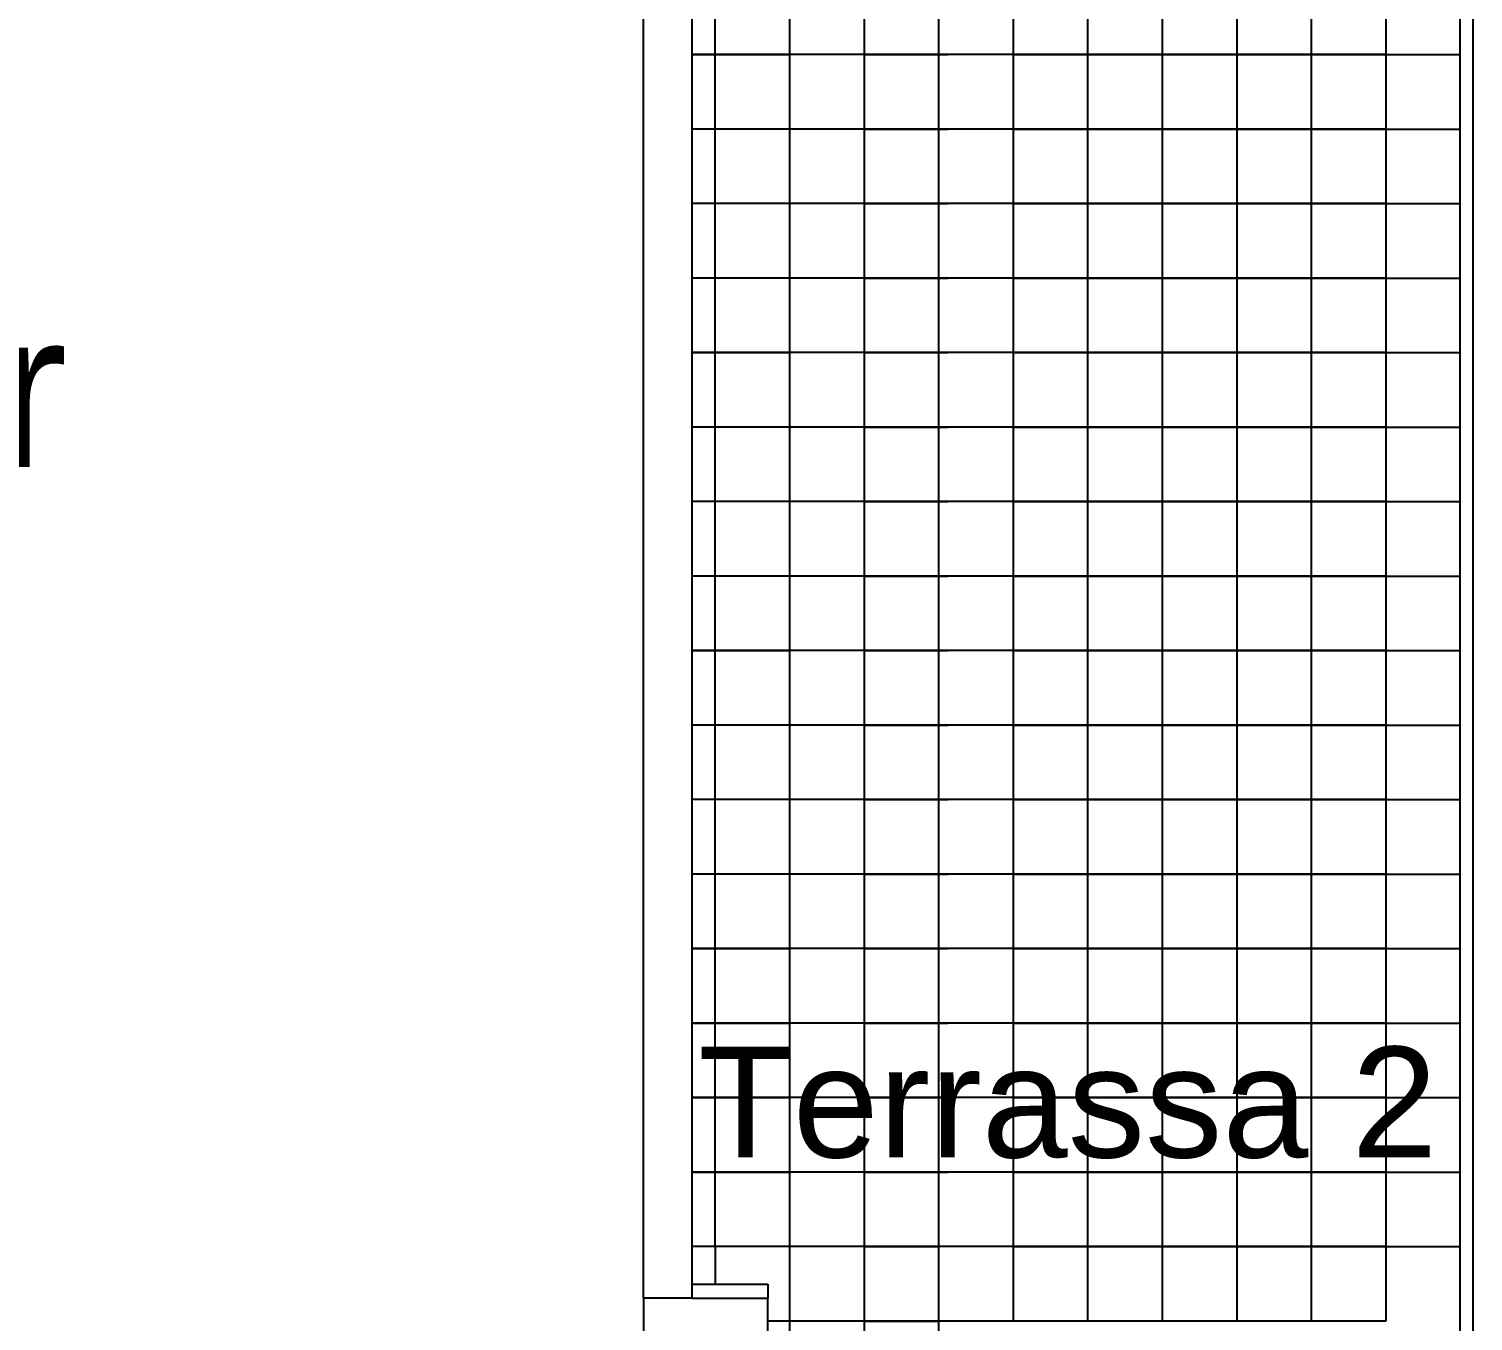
# Model space of a CAD drawing. Header units: millimetres. Extents: x 2377 to 4712, y -254 to 3188.
# Drawn here: x 3632.79 to 3682.2, y 1835.49 to 1879.69 of the extents above; entities that cross this region are included whole.
import ezdxf

# ---------------------------------------------------------------- set-up
doc = ezdxf.new("R2010")
doc.units = ezdxf.units.MM
doc.linetypes.add('DASHED2', pattern=[0.375, 0.25, -0.125])
doc.layers.add('Nombre', color=130, linetype='Continuous')
doc.styles.get("Standard").update_dxf_attribs({"font": 'arial.ttf'})

msp = doc.modelspace()

# ---------------------------------------------------------------- linework, layer by layer
for p, q in [((3681.755, 1746.275), (3681.755, 1922.573)), ((3682.196, 1746.275), (3682.196, 1922.573)), ((3653.819, 1836.271), (3653.819, 1899.993)), ((3655.486, 1836.271), (3655.486, 1899.993)), ((3658.816, 1899.208), (3658.816, 1822.742)), ((3661.364, 1899.208), (3661.364, 1835.486)), ((3656.267, 1878.817), (3656.267, 1881.366)), ((3663.913, 1881.366), (3663.913, 1878.817)), ((3666.462, 1881.366), (3666.462, 1878.817)), ((3669.011, 1881.366), (3669.011, 1878.817)), ((3671.56, 1881.366), (3671.56, 1878.817)), ((3674.109, 1881.366), (3674.109, 1878.817)), ((3676.658, 1881.366), (3676.658, 1878.817)), ((3679.207, 1881.366), (3679.207, 1878.817)), ((3655.486, 1878.817), (3658.816, 1878.817)), ((3658.816, 1878.817), (3655.486, 1878.817)), ((3656.267, 1876.268), (3656.267, 1878.817)), ((3666.462, 1878.817), (3658.816, 1878.817)), ((3661.364, 1878.817), (3658.816, 1878.817)), ((3663.913, 1878.817), (3661.364, 1878.817)), ((3661.364, 1878.817), (3663.913, 1878.817)), ((3663.913, 1878.817), (3664.238, 1878.817)), ((3663.913, 1878.817), (3663.913, 1876.268)), ((3666.462, 1878.817), (3663.913, 1878.817)), ((3669.011, 1878.817), (3666.462, 1878.817)), ((3666.462, 1878.817), (3666.462, 1876.268)), ((3666.462, 1878.817), (3669.011, 1878.817)), ((3669.011, 1878.817), (3666.462, 1878.817)), ((3666.462, 1878.817), (3669.011, 1878.817)), ((3671.56, 1878.817), (3669.011, 1878.817)), ((3669.011, 1878.817), (3669.011, 1876.268)), ((3669.011, 1878.817), (3671.56, 1878.817)), ((3671.56, 1878.817), (3669.011, 1878.817)), ((3669.011, 1878.817), (3671.56, 1878.817)), ((3674.109, 1878.817), (3671.56, 1878.817)), ((3671.56, 1878.817), (3671.56, 1876.268)), ((3671.56, 1878.817), (3674.109, 1878.817)), ((3674.109, 1878.817), (3671.56, 1878.817)), ((3671.56, 1878.817), (3674.109, 1878.817)), ((3676.658, 1878.817), (3674.109, 1878.817)), ((3674.109, 1878.817), (3674.109, 1876.268)), ((3674.109, 1878.817), (3676.658, 1878.817)), ((3676.658, 1878.817), (3674.109, 1878.817)), ((3674.109, 1878.817), (3676.658, 1878.817)), ((3679.207, 1878.817), (3676.658, 1878.817)), ((3676.658, 1878.817), (3676.658, 1876.268)), ((3676.658, 1878.817), (3681.755, 1878.817)), ((3679.207, 1878.817), (3676.658, 1878.817)), ((3676.658, 1878.817), (3681.755, 1878.817)), ((3679.207, 1878.817), (3679.207, 1876.268)), ((3658.816, 1876.268), (3655.486, 1876.268)), ((3656.267, 1873.719), (3656.267, 1876.268)), ((3666.462, 1876.268), (3658.816, 1876.268)), ((3661.364, 1876.268), (3658.816, 1876.268)), ((3663.913, 1876.268), (3661.364, 1876.268)), ((3661.364, 1876.268), (3663.913, 1876.268)), ((3663.913, 1876.268), (3664.238, 1876.268)), ((3663.913, 1876.268), (3663.913, 1873.719)), ((3666.462, 1876.268), (3663.913, 1876.268)), ((3669.011, 1876.268), (3666.462, 1876.268)), ((3666.462, 1876.268), (3666.462, 1873.719)), ((3666.462, 1876.268), (3669.011, 1876.268)), ((3669.011, 1876.268), (3666.462, 1876.268)), ((3666.462, 1876.268), (3669.011, 1876.268)), ((3671.56, 1876.268), (3669.011, 1876.268)), ((3669.011, 1876.268), (3669.011, 1873.719)), ((3669.011, 1876.268), (3671.56, 1876.268)), ((3671.56, 1876.268), (3669.011, 1876.268)), ((3669.011, 1876.268), (3671.56, 1876.268)), ((3674.109, 1876.268), (3671.56, 1876.268)), ((3671.56, 1876.268), (3671.56, 1873.719)), ((3671.56, 1876.268), (3674.109, 1876.268)), ((3674.109, 1876.268), (3671.56, 1876.268)), ((3671.56, 1876.268), (3674.109, 1876.268)), ((3676.658, 1876.268), (3674.109, 1876.268)), ((3674.109, 1876.268), (3674.109, 1873.719)), ((3674.109, 1876.268), (3676.658, 1876.268)), ((3676.658, 1876.268), (3674.109, 1876.268)), ((3674.109, 1876.268), (3676.658, 1876.268)), ((3679.207, 1876.268), (3676.658, 1876.268)), ((3676.658, 1876.268), (3676.658, 1873.719)), ((3676.658, 1876.268), (3681.755, 1876.268)), ((3679.207, 1876.268), (3676.658, 1876.268)), ((3676.658, 1876.268), (3681.755, 1876.268)), ((3679.207, 1876.268), (3679.207, 1873.719)), ((3658.816, 1873.719), (3655.486, 1873.719)), ((3656.267, 1871.17), (3656.267, 1873.719)), ((3666.462, 1873.719), (3658.816, 1873.719)), ((3661.364, 1873.719), (3658.816, 1873.719)), ((3663.913, 1873.719), (3661.364, 1873.719)), ((3661.364, 1873.719), (3663.913, 1873.719)), ((3663.913, 1873.719), (3664.238, 1873.719)), ((3663.913, 1873.719), (3663.913, 1871.17)), ((3666.462, 1873.719), (3663.913, 1873.719)), ((3669.011, 1873.719), (3666.462, 1873.719)), ((3666.462, 1873.719), (3666.462, 1871.17)), ((3666.462, 1873.719), (3669.011, 1873.719)), ((3669.011, 1873.719), (3666.462, 1873.719)), ((3666.462, 1873.719), (3669.011, 1873.719)), ((3671.56, 1873.719), (3669.011, 1873.719)), ((3669.011, 1873.719), (3669.011, 1871.17)), ((3669.011, 1873.719), (3671.56, 1873.719)), ((3671.56, 1873.719), (3669.011, 1873.719)), ((3669.011, 1873.719), (3671.56, 1873.719)), ((3674.109, 1873.719), (3671.56, 1873.719)), ((3671.56, 1873.719), (3671.56, 1871.17)), ((3671.56, 1873.719), (3674.109, 1873.719)), ((3674.109, 1873.719), (3671.56, 1873.719)), ((3671.56, 1873.719), (3674.109, 1873.719)), ((3676.658, 1873.719), (3674.109, 1873.719)), ((3674.109, 1873.719), (3674.109, 1871.17)), ((3674.109, 1873.719), (3676.658, 1873.719)), ((3676.658, 1873.719), (3674.109, 1873.719)), ((3674.109, 1873.719), (3676.658, 1873.719)), ((3679.207, 1873.719), (3676.658, 1873.719)), ((3676.658, 1873.719), (3676.658, 1871.17)), ((3676.658, 1873.719), (3681.755, 1873.719)), ((3679.207, 1873.719), (3676.658, 1873.719)), ((3676.658, 1873.719), (3681.755, 1873.719)), ((3679.207, 1873.719), (3679.207, 1871.17)), ((3658.816, 1871.17), (3655.486, 1871.17)), ((3656.267, 1868.622), (3656.267, 1871.17)), ((3666.462, 1871.17), (3658.816, 1871.17)), ((3661.364, 1871.17), (3658.816, 1871.17)), ((3663.913, 1871.17), (3661.364, 1871.17)), ((3661.364, 1871.17), (3663.913, 1871.17)), ((3663.913, 1871.17), (3664.238, 1871.17)), ((3663.913, 1871.17), (3663.913, 1868.622)), ((3666.462, 1871.17), (3663.913, 1871.17)), ((3669.011, 1871.17), (3666.462, 1871.17)), ((3666.462, 1871.17), (3666.462, 1868.622)), ((3666.462, 1871.17), (3669.011, 1871.17)), ((3669.011, 1871.17), (3666.462, 1871.17)), ((3666.462, 1871.17), (3669.011, 1871.17)), ((3671.56, 1871.17), (3669.011, 1871.17)), ((3669.011, 1871.17), (3669.011, 1868.622)), ((3669.011, 1871.17), (3671.56, 1871.17)), ((3671.56, 1871.17), (3669.011, 1871.17)), ((3669.011, 1871.17), (3671.56, 1871.17)), ((3674.109, 1871.17), (3671.56, 1871.17)), ((3671.56, 1871.17), (3671.56, 1868.622)), ((3671.56, 1871.17), (3674.109, 1871.17)), ((3674.109, 1871.17), (3671.56, 1871.17)), ((3671.56, 1871.17), (3674.109, 1871.17)), ((3676.658, 1871.17), (3674.109, 1871.17)), ((3674.109, 1871.17), (3674.109, 1868.622)), ((3674.109, 1871.17), (3676.658, 1871.17)), ((3676.658, 1871.17), (3674.109, 1871.17)), ((3674.109, 1871.17), (3676.658, 1871.17)), ((3679.207, 1871.17), (3676.658, 1871.17)), ((3676.658, 1871.17), (3676.658, 1868.622)), ((3676.658, 1871.17), (3681.755, 1871.17)), ((3679.207, 1871.17), (3676.658, 1871.17)), ((3676.658, 1871.17), (3681.755, 1871.17)), ((3679.207, 1871.17), (3679.207, 1868.622)), ((3655.486, 1868.622), (3658.816, 1868.622)), ((3658.816, 1868.622), (3655.486, 1868.622)), ((3656.267, 1866.073), (3656.267, 1868.622)), ((3666.462, 1868.622), (3658.816, 1868.622)), ((3661.364, 1868.622), (3658.816, 1868.622)), ((3663.913, 1868.622), (3661.364, 1868.622)), ((3661.364, 1868.622), (3663.913, 1868.622)), ((3663.913, 1868.622), (3664.238, 1868.622)), ((3663.913, 1868.622), (3663.913, 1866.073)), ((3666.462, 1868.622), (3663.913, 1868.622)), ((3669.011, 1868.622), (3666.462, 1868.622)), ((3666.462, 1868.622), (3666.462, 1866.073)), ((3666.462, 1868.622), (3669.011, 1868.622)), ((3669.011, 1868.622), (3666.462, 1868.622)), ((3666.462, 1868.622), (3669.011, 1868.622)), ((3671.56, 1868.622), (3669.011, 1868.622)), ((3669.011, 1868.622), (3669.011, 1866.073)), ((3669.011, 1868.622), (3671.56, 1868.622)), ((3671.56, 1868.622), (3669.011, 1868.622)), ((3669.011, 1868.622), (3671.56, 1868.622)), ((3674.109, 1868.622), (3671.56, 1868.622)), ((3671.56, 1868.622), (3671.56, 1866.073)), ((3671.56, 1868.622), (3674.109, 1868.622)), ((3674.109, 1868.622), (3671.56, 1868.622)), ((3671.56, 1868.622), (3674.109, 1868.622)), ((3676.658, 1868.622), (3674.109, 1868.622)), ((3674.109, 1868.622), (3674.109, 1866.073)), ((3674.109, 1868.622), (3676.658, 1868.622)), ((3676.658, 1868.622), (3674.109, 1868.622)), ((3674.109, 1868.622), (3676.658, 1868.622)), ((3679.207, 1868.622), (3676.658, 1868.622)), ((3676.658, 1868.622), (3676.658, 1866.073)), ((3676.658, 1868.622), (3681.755, 1868.622)), ((3679.207, 1868.622), (3676.658, 1868.622)), ((3676.658, 1868.622), (3681.755, 1868.622)), ((3679.207, 1868.622), (3679.207, 1866.073)), ((3658.816, 1866.073), (3655.486, 1866.073)), ((3656.267, 1863.524), (3656.267, 1866.073)), ((3666.462, 1866.073), (3658.816, 1866.073)), ((3661.364, 1866.073), (3658.816, 1866.073)), ((3663.913, 1866.073), (3661.364, 1866.073)), ((3661.364, 1866.073), (3663.913, 1866.073)), ((3663.913, 1866.073), (3664.238, 1866.073)), ((3663.913, 1866.073), (3663.913, 1863.524)), ((3666.462, 1866.073), (3663.913, 1866.073)), ((3669.011, 1866.073), (3666.462, 1866.073)), ((3666.462, 1866.073), (3666.462, 1863.524)), ((3666.462, 1866.073), (3669.011, 1866.073)), ((3669.011, 1866.073), (3666.462, 1866.073)), ((3666.462, 1866.073), (3669.011, 1866.073)), ((3671.56, 1866.073), (3669.011, 1866.073)), ((3669.011, 1866.073), (3669.011, 1863.524)), ((3669.011, 1866.073), (3671.56, 1866.073)), ((3671.56, 1866.073), (3669.011, 1866.073)), ((3669.011, 1866.073), (3671.56, 1866.073)), ((3674.109, 1866.073), (3671.56, 1866.073)), ((3671.56, 1866.073), (3671.56, 1863.524)), ((3671.56, 1866.073), (3674.109, 1866.073)), ((3674.109, 1866.073), (3671.56, 1866.073)), ((3671.56, 1866.073), (3674.109, 1866.073)), ((3676.658, 1866.073), (3674.109, 1866.073)), ((3674.109, 1866.073), (3674.109, 1863.524)), ((3674.109, 1866.073), (3676.658, 1866.073)), ((3676.658, 1866.073), (3674.109, 1866.073)), ((3674.109, 1866.073), (3676.658, 1866.073)), ((3679.207, 1866.073), (3676.658, 1866.073)), ((3676.658, 1866.073), (3676.658, 1863.524)), ((3676.658, 1866.073), (3681.755, 1866.073)), ((3679.207, 1866.073), (3676.658, 1866.073)), ((3676.658, 1866.073), (3681.755, 1866.073)), ((3679.207, 1866.073), (3679.207, 1863.524)), ((3658.816, 1863.524), (3655.486, 1863.524)), ((3656.267, 1860.975), (3656.267, 1863.524)), ((3666.462, 1863.524), (3658.816, 1863.524)), ((3661.364, 1863.524), (3658.816, 1863.524)), ((3663.913, 1863.524), (3661.364, 1863.524)), ((3661.364, 1863.524), (3663.913, 1863.524)), ((3663.913, 1863.524), (3664.238, 1863.524)), ((3663.913, 1863.524), (3663.913, 1860.975)), ((3666.462, 1863.524), (3663.913, 1863.524)), ((3669.011, 1863.524), (3666.462, 1863.524)), ((3666.462, 1863.524), (3666.462, 1860.975)), ((3666.462, 1863.524), (3669.011, 1863.524)), ((3669.011, 1863.524), (3666.462, 1863.524)), ((3666.462, 1863.524), (3669.011, 1863.524)), ((3671.56, 1863.524), (3669.011, 1863.524)), ((3669.011, 1863.524), (3669.011, 1860.975)), ((3669.011, 1863.524), (3671.56, 1863.524)), ((3671.56, 1863.524), (3669.011, 1863.524)), ((3669.011, 1863.524), (3671.56, 1863.524)), ((3674.109, 1863.524), (3671.56, 1863.524)), ((3671.56, 1863.524), (3671.56, 1860.975)), ((3671.56, 1863.524), (3674.109, 1863.524)), ((3674.109, 1863.524), (3671.56, 1863.524)), ((3671.56, 1863.524), (3674.109, 1863.524)), ((3676.658, 1863.524), (3674.109, 1863.524)), ((3674.109, 1863.524), (3674.109, 1860.975)), ((3674.109, 1863.524), (3676.658, 1863.524)), ((3676.658, 1863.524), (3674.109, 1863.524)), ((3674.109, 1863.524), (3676.658, 1863.524)), ((3679.207, 1863.524), (3676.658, 1863.524)), ((3676.658, 1863.524), (3676.658, 1860.975)), ((3676.658, 1863.524), (3681.755, 1863.524)), ((3679.207, 1863.524), (3676.658, 1863.524)), ((3676.658, 1863.524), (3681.755, 1863.524)), ((3679.207, 1863.524), (3679.207, 1860.975)), ((3658.816, 1860.975), (3655.486, 1860.975)), ((3656.267, 1858.426), (3656.267, 1860.975)), ((3666.462, 1860.975), (3658.816, 1860.975)), ((3661.364, 1860.975), (3658.816, 1860.975)), ((3663.913, 1860.975), (3661.364, 1860.975)), ((3661.364, 1860.975), (3663.913, 1860.975)), ((3663.913, 1860.975), (3664.238, 1860.975)), ((3663.913, 1860.975), (3663.913, 1858.426)), ((3666.462, 1860.975), (3663.913, 1860.975)), ((3669.011, 1860.975), (3666.462, 1860.975)), ((3666.462, 1860.975), (3666.462, 1858.426)), ((3666.462, 1860.975), (3669.011, 1860.975)), ((3669.011, 1860.975), (3666.462, 1860.975)), ((3666.462, 1860.975), (3669.011, 1860.975)), ((3671.56, 1860.975), (3669.011, 1860.975)), ((3669.011, 1860.975), (3669.011, 1858.426)), ((3669.011, 1860.975), (3671.56, 1860.975)), ((3671.56, 1860.975), (3669.011, 1860.975)), ((3669.011, 1860.975), (3671.56, 1860.975)), ((3674.109, 1860.975), (3671.56, 1860.975)), ((3671.56, 1860.975), (3671.56, 1858.426)), ((3671.56, 1860.975), (3674.109, 1860.975)), ((3674.109, 1860.975), (3671.56, 1860.975)), ((3671.56, 1860.975), (3674.109, 1860.975)), ((3676.658, 1860.975), (3674.109, 1860.975)), ((3674.109, 1860.975), (3674.109, 1858.426)), ((3674.109, 1860.975), (3676.658, 1860.975)), ((3676.658, 1860.975), (3674.109, 1860.975)), ((3674.109, 1860.975), (3676.658, 1860.975)), ((3679.207, 1860.975), (3676.658, 1860.975)), ((3676.658, 1860.975), (3676.658, 1858.426)), ((3676.658, 1860.975), (3681.755, 1860.975)), ((3679.207, 1860.975), (3676.658, 1860.975)), ((3676.658, 1860.975), (3681.755, 1860.975)), ((3679.207, 1860.975), (3679.207, 1858.426)), ((3655.486, 1858.426), (3658.816, 1858.426)), ((3658.816, 1858.426), (3655.486, 1858.426)), ((3656.267, 1855.877), (3656.267, 1858.426)), ((3666.462, 1858.426), (3658.816, 1858.426)), ((3661.364, 1858.426), (3658.816, 1858.426)), ((3663.913, 1858.426), (3661.364, 1858.426)), ((3661.364, 1858.426), (3663.913, 1858.426)), ((3663.913, 1858.426), (3664.238, 1858.426)), ((3663.913, 1858.426), (3663.913, 1855.877)), ((3666.462, 1858.426), (3663.913, 1858.426)), ((3669.011, 1858.426), (3666.462, 1858.426)), ((3666.462, 1858.426), (3666.462, 1855.877)), ((3666.462, 1858.426), (3669.011, 1858.426)), ((3669.011, 1858.426), (3666.462, 1858.426)), ((3666.462, 1858.426), (3669.011, 1858.426)), ((3671.56, 1858.426), (3669.011, 1858.426)), ((3669.011, 1858.426), (3669.011, 1855.877)), ((3669.011, 1858.426), (3671.56, 1858.426)), ((3671.56, 1858.426), (3669.011, 1858.426)), ((3669.011, 1858.426), (3671.56, 1858.426)), ((3674.109, 1858.426), (3671.56, 1858.426)), ((3671.56, 1858.426), (3671.56, 1855.877)), ((3671.56, 1858.426), (3674.109, 1858.426)), ((3674.109, 1858.426), (3671.56, 1858.426)), ((3671.56, 1858.426), (3674.109, 1858.426)), ((3676.658, 1858.426), (3674.109, 1858.426)), ((3674.109, 1858.426), (3674.109, 1855.877)), ((3674.109, 1858.426), (3676.658, 1858.426)), ((3676.658, 1858.426), (3674.109, 1858.426)), ((3674.109, 1858.426), (3676.658, 1858.426)), ((3679.207, 1858.426), (3676.658, 1858.426)), ((3676.658, 1858.426), (3676.658, 1855.877)), ((3676.658, 1858.426), (3681.755, 1858.426)), ((3679.207, 1858.426), (3676.658, 1858.426)), ((3676.658, 1858.426), (3681.755, 1858.426)), ((3679.207, 1858.426), (3679.207, 1855.877)), ((3658.816, 1855.877), (3655.486, 1855.877)), ((3656.267, 1853.328), (3656.267, 1855.877)), ((3666.462, 1855.877), (3658.816, 1855.877)), ((3661.364, 1855.877), (3658.816, 1855.877)), ((3663.913, 1855.877), (3661.364, 1855.877)), ((3661.364, 1855.877), (3663.913, 1855.877)), ((3663.913, 1855.877), (3664.238, 1855.877)), ((3663.913, 1855.877), (3663.913, 1853.328)), ((3666.462, 1855.877), (3663.913, 1855.877)), ((3669.011, 1855.877), (3666.462, 1855.877)), ((3666.462, 1855.877), (3666.462, 1853.328)), ((3666.462, 1855.877), (3669.011, 1855.877)), ((3669.011, 1855.877), (3666.462, 1855.877)), ((3666.462, 1855.877), (3669.011, 1855.877)), ((3671.56, 1855.877), (3669.011, 1855.877)), ((3669.011, 1855.877), (3669.011, 1853.328)), ((3669.011, 1855.877), (3671.56, 1855.877)), ((3671.56, 1855.877), (3669.011, 1855.877)), ((3669.011, 1855.877), (3671.56, 1855.877)), ((3674.109, 1855.877), (3671.56, 1855.877)), ((3671.56, 1855.877), (3671.56, 1853.328)), ((3671.56, 1855.877), (3674.109, 1855.877)), ((3674.109, 1855.877), (3671.56, 1855.877)), ((3671.56, 1855.877), (3674.109, 1855.877)), ((3676.658, 1855.877), (3674.109, 1855.877)), ((3674.109, 1855.877), (3674.109, 1853.328)), ((3674.109, 1855.877), (3676.658, 1855.877)), ((3676.658, 1855.877), (3674.109, 1855.877)), ((3674.109, 1855.877), (3676.658, 1855.877)), ((3679.207, 1855.877), (3676.658, 1855.877)), ((3676.658, 1855.877), (3676.658, 1853.328)), ((3676.658, 1855.877), (3681.755, 1855.877)), ((3679.207, 1855.877), (3676.658, 1855.877)), ((3676.658, 1855.877), (3681.755, 1855.877)), ((3679.207, 1855.877), (3679.207, 1853.328)), ((3658.816, 1853.328), (3655.486, 1853.328)), ((3656.267, 1850.779), (3656.267, 1853.328)), ((3666.462, 1853.328), (3658.816, 1853.328)), ((3661.364, 1853.328), (3658.816, 1853.328)), ((3663.913, 1853.328), (3661.364, 1853.328)), ((3661.364, 1853.328), (3663.913, 1853.328)), ((3663.913, 1853.328), (3664.238, 1853.328)), ((3663.913, 1853.328), (3663.913, 1850.779)), ((3666.462, 1853.328), (3663.913, 1853.328)), ((3669.011, 1853.328), (3666.462, 1853.328)), ((3666.462, 1853.328), (3666.462, 1850.779)), ((3666.462, 1853.328), (3669.011, 1853.328)), ((3669.011, 1853.328), (3666.462, 1853.328)), ((3666.462, 1853.328), (3669.011, 1853.328)), ((3671.56, 1853.328), (3669.011, 1853.328)), ((3669.011, 1853.328), (3669.011, 1850.779)), ((3669.011, 1853.328), (3671.56, 1853.328)), ((3671.56, 1853.328), (3669.011, 1853.328)), ((3669.011, 1853.328), (3671.56, 1853.328)), ((3674.109, 1853.328), (3671.56, 1853.328)), ((3671.56, 1853.328), (3671.56, 1850.779)), ((3671.56, 1853.328), (3674.109, 1853.328)), ((3674.109, 1853.328), (3671.56, 1853.328)), ((3671.56, 1853.328), (3674.109, 1853.328)), ((3676.658, 1853.328), (3674.109, 1853.328)), ((3674.109, 1853.328), (3674.109, 1850.779)), ((3674.109, 1853.328), (3676.658, 1853.328)), ((3676.658, 1853.328), (3674.109, 1853.328)), ((3674.109, 1853.328), (3676.658, 1853.328)), ((3679.207, 1853.328), (3676.658, 1853.328)), ((3676.658, 1853.328), (3676.658, 1850.779)), ((3676.658, 1853.328), (3681.755, 1853.328)), ((3679.207, 1853.328), (3676.658, 1853.328)), ((3676.658, 1853.328), (3681.755, 1853.328)), ((3679.207, 1853.328), (3679.207, 1850.779)), ((3658.816, 1850.779), (3655.486, 1850.779)), ((3656.267, 1848.231), (3656.267, 1850.779)), ((3666.462, 1850.779), (3658.816, 1850.779)), ((3661.364, 1850.779), (3658.816, 1850.779)), ((3663.913, 1850.779), (3661.364, 1850.779)), ((3661.364, 1850.779), (3663.913, 1850.779)), ((3663.913, 1850.779), (3664.238, 1850.779)), ((3663.913, 1850.779), (3663.913, 1848.231)), ((3666.462, 1850.779), (3663.913, 1850.779)), ((3669.011, 1850.779), (3666.462, 1850.779)), ((3666.462, 1850.779), (3666.462, 1848.231)), ((3666.462, 1850.779), (3669.011, 1850.779)), ((3669.011, 1850.779), (3666.462, 1850.779)), ((3666.462, 1850.779), (3669.011, 1850.779)), ((3671.56, 1850.779), (3669.011, 1850.779)), ((3669.011, 1850.779), (3669.011, 1848.231)), ((3669.011, 1850.779), (3671.56, 1850.779)), ((3671.56, 1850.779), (3669.011, 1850.779)), ((3669.011, 1850.779), (3671.56, 1850.779)), ((3674.109, 1850.779), (3671.56, 1850.779)), ((3671.56, 1850.779), (3671.56, 1848.231)), ((3671.56, 1850.779), (3674.109, 1850.779)), ((3674.109, 1850.779), (3671.56, 1850.779)), ((3671.56, 1850.779), (3674.109, 1850.779)), ((3676.658, 1850.779), (3674.109, 1850.779)), ((3674.109, 1850.779), (3674.109, 1848.231)), ((3674.109, 1850.779), (3676.658, 1850.779)), ((3676.658, 1850.779), (3674.109, 1850.779)), ((3674.109, 1850.779), (3676.658, 1850.779)), ((3679.207, 1850.779), (3676.658, 1850.779)), ((3676.658, 1850.779), (3676.658, 1848.231)), ((3676.658, 1850.779), (3681.755, 1850.779)), ((3679.207, 1850.779), (3676.658, 1850.779)), ((3676.658, 1850.779), (3681.755, 1850.779)), ((3679.207, 1850.779), (3679.207, 1848.231)), ((3655.486, 1848.231), (3658.816, 1848.231)), ((3658.816, 1848.231), (3655.486, 1848.231)), ((3656.267, 1845.682), (3656.267, 1848.231)), ((3666.462, 1848.231), (3658.816, 1848.231)), ((3661.364, 1848.231), (3658.816, 1848.231)), ((3663.913, 1848.231), (3661.364, 1848.231)), ((3661.364, 1848.231), (3663.913, 1848.231)), ((3663.913, 1848.231), (3664.238, 1848.231)), ((3663.913, 1848.231), (3663.913, 1845.682)), ((3666.462, 1848.231), (3663.913, 1848.231)), ((3669.011, 1848.231), (3666.462, 1848.231)), ((3666.462, 1848.231), (3666.462, 1845.682)), ((3666.462, 1848.231), (3669.011, 1848.231)), ((3669.011, 1848.231), (3666.462, 1848.231)), ((3666.462, 1848.231), (3669.011, 1848.231)), ((3671.56, 1848.231), (3669.011, 1848.231)), ((3669.011, 1848.231), (3669.011, 1845.682)), ((3669.011, 1848.231), (3671.56, 1848.231)), ((3671.56, 1848.231), (3669.011, 1848.231)), ((3669.011, 1848.231), (3671.56, 1848.231)), ((3674.109, 1848.231), (3671.56, 1848.231)), ((3671.56, 1848.231), (3671.56, 1845.682)), ((3671.56, 1848.231), (3674.109, 1848.231)), ((3674.109, 1848.231), (3671.56, 1848.231)), ((3671.56, 1848.231), (3674.109, 1848.231)), ((3676.658, 1848.231), (3674.109, 1848.231)), ((3674.109, 1848.231), (3674.109, 1845.682)), ((3674.109, 1848.231), (3676.658, 1848.231)), ((3676.658, 1848.231), (3674.109, 1848.231)), ((3674.109, 1848.231), (3676.658, 1848.231)), ((3679.207, 1848.231), (3676.658, 1848.231)), ((3676.658, 1848.231), (3676.658, 1845.682)), ((3676.658, 1848.231), (3681.755, 1848.231)), ((3679.207, 1848.231), (3676.658, 1848.231)), ((3676.658, 1848.231), (3681.755, 1848.231)), ((3679.207, 1848.231), (3679.207, 1845.682)), ((3655.486, 1845.682), (3658.816, 1845.682)), ((3658.816, 1845.682), (3655.486, 1845.682)), ((3656.267, 1843.133), (3656.267, 1845.682)), ((3666.462, 1845.682), (3658.816, 1845.682)), ((3661.364, 1845.682), (3658.816, 1845.682)), ((3663.913, 1845.682), (3661.364, 1845.682)), ((3661.364, 1845.682), (3663.913, 1845.682)), ((3663.913, 1845.682), (3664.238, 1845.682)), ((3663.913, 1845.682), (3663.913, 1843.133)), ((3666.462, 1845.682), (3663.913, 1845.682)), ((3669.011, 1845.682), (3666.462, 1845.682)), ((3666.462, 1845.682), (3666.462, 1843.133)), ((3666.462, 1845.682), (3669.011, 1845.682)), ((3669.011, 1845.682), (3666.462, 1845.682)), ((3666.462, 1845.682), (3669.011, 1845.682)), ((3671.56, 1845.682), (3669.011, 1845.682)), ((3669.011, 1845.682), (3669.011, 1843.133)), ((3669.011, 1845.682), (3671.56, 1845.682)), ((3671.56, 1845.682), (3669.011, 1845.682)), ((3669.011, 1845.682), (3671.56, 1845.682)), ((3674.109, 1845.682), (3671.56, 1845.682)), ((3671.56, 1845.682), (3671.56, 1843.133)), ((3671.56, 1845.682), (3674.109, 1845.682)), ((3674.109, 1845.682), (3671.56, 1845.682)), ((3671.56, 1845.682), (3674.109, 1845.682)), ((3676.658, 1845.682), (3674.109, 1845.682)), ((3674.109, 1845.682), (3674.109, 1843.133)), ((3674.109, 1845.682), (3676.658, 1845.682)), ((3676.658, 1845.682), (3674.109, 1845.682)), ((3674.109, 1845.682), (3676.658, 1845.682)), ((3679.207, 1845.682), (3676.658, 1845.682)), ((3676.658, 1845.682), (3676.658, 1843.133)), ((3676.658, 1845.682), (3681.755, 1845.682)), ((3679.207, 1845.682), (3676.658, 1845.682)), ((3676.658, 1845.682), (3681.755, 1845.682)), ((3679.207, 1845.682), (3679.207, 1843.133)), ((3655.486, 1843.133), (3658.816, 1843.133)), ((3658.816, 1843.133), (3655.486, 1843.133)), ((3656.267, 1840.584), (3656.267, 1843.133)), ((3666.462, 1843.133), (3658.816, 1843.133)), ((3661.364, 1843.133), (3658.816, 1843.133)), ((3663.913, 1843.133), (3661.364, 1843.133)), ((3661.364, 1843.133), (3663.913, 1843.133)), ((3663.913, 1843.133), (3664.238, 1843.133)), ((3663.913, 1843.133), (3663.913, 1840.584)), ((3666.462, 1843.133), (3663.913, 1843.133)), ((3669.011, 1843.133), (3666.462, 1843.133)), ((3666.462, 1843.133), (3666.462, 1840.584)), ((3666.462, 1843.133), (3669.011, 1843.133)), ((3669.011, 1843.133), (3666.462, 1843.133)), ((3666.462, 1843.133), (3669.011, 1843.133)), ((3671.56, 1843.133), (3669.011, 1843.133)), ((3669.011, 1843.133), (3669.011, 1840.584)), ((3669.011, 1843.133), (3671.56, 1843.133)), ((3671.56, 1843.133), (3669.011, 1843.133)), ((3669.011, 1843.133), (3671.56, 1843.133)), ((3674.109, 1843.133), (3671.56, 1843.133)), ((3671.56, 1843.133), (3671.56, 1840.584)), ((3671.56, 1843.133), (3674.109, 1843.133)), ((3674.109, 1843.133), (3671.56, 1843.133)), ((3671.56, 1843.133), (3674.109, 1843.133)), ((3676.658, 1843.133), (3674.109, 1843.133)), ((3674.109, 1843.133), (3674.109, 1840.584)), ((3674.109, 1843.133), (3676.658, 1843.133)), ((3676.658, 1843.133), (3674.109, 1843.133)), ((3674.109, 1843.133), (3676.658, 1843.133)), ((3679.207, 1843.133), (3676.658, 1843.133)), ((3676.658, 1843.133), (3676.658, 1840.584)), ((3676.658, 1843.133), (3681.755, 1843.133)), ((3679.207, 1843.133), (3676.658, 1843.133)), ((3676.658, 1843.133), (3681.755, 1843.133)), ((3679.207, 1843.133), (3679.207, 1840.584)), ((3655.486, 1840.584), (3658.816, 1840.584)), ((3658.816, 1840.584), (3655.486, 1840.584)), ((3656.267, 1838.035), (3656.267, 1840.584)), ((3666.462, 1840.584), (3658.816, 1840.584)), ((3661.364, 1840.584), (3658.816, 1840.584)), ((3663.913, 1840.584), (3661.364, 1840.584)), ((3661.364, 1840.584), (3663.913, 1840.584)), ((3663.913, 1840.584), (3664.238, 1840.584)), ((3663.913, 1840.584), (3663.913, 1838.035)), ((3663.913, 1840.584), (3663.913, 1835.486)), ((3666.462, 1840.584), (3663.913, 1840.584)), ((3669.011, 1840.584), (3666.462, 1840.584)), ((3666.462, 1840.584), (3666.462, 1838.035)), ((3666.462, 1840.584), (3669.011, 1840.584)), ((3669.011, 1840.584), (3666.462, 1840.584)), ((3666.462, 1840.584), (3669.011, 1840.584)), ((3671.56, 1840.584), (3669.011, 1840.584)), ((3669.011, 1840.584), (3669.011, 1838.035)), ((3669.011, 1840.584), (3671.56, 1840.584)), ((3671.56, 1840.584), (3669.011, 1840.584)), ((3669.011, 1840.584), (3671.56, 1840.584)), ((3674.109, 1840.584), (3671.56, 1840.584)), ((3671.56, 1840.584), (3671.56, 1838.035)), ((3671.56, 1840.584), (3674.109, 1840.584)), ((3674.109, 1840.584), (3671.56, 1840.584)), ((3671.56, 1840.584), (3674.109, 1840.584)), ((3676.658, 1840.584), (3674.109, 1840.584)), ((3674.109, 1840.584), (3674.109, 1838.035)), ((3674.109, 1840.584), (3676.658, 1840.584)), ((3676.658, 1840.584), (3674.109, 1840.584)), ((3674.109, 1840.584), (3676.658, 1840.584)), ((3679.207, 1840.584), (3676.658, 1840.584)), ((3676.658, 1840.584), (3676.658, 1838.035)), ((3676.658, 1840.584), (3681.755, 1840.584)), ((3679.207, 1840.584), (3676.658, 1840.584)), ((3676.658, 1840.584), (3681.755, 1840.584)), ((3679.207, 1840.584), (3679.207, 1838.035)), ((3658.816, 1838.035), (3655.486, 1838.035)), ((3656.267, 1838.035), (3656.267, 1836.751)), ((3661.364, 1838.035), (3658.816, 1838.035)), ((3663.913, 1838.035), (3661.364, 1838.035)), ((3661.364, 1838.035), (3663.913, 1838.035)), ((3666.462, 1838.035), (3663.913, 1838.035)), ((3663.913, 1838.035), (3663.913, 1835.486)), ((3663.913, 1838.035), (3663.913, 1835.486)), ((3669.011, 1838.035), (3666.462, 1838.035)), ((3666.462, 1838.035), (3666.462, 1835.486)), ((3666.462, 1838.035), (3669.011, 1838.035)), ((3671.56, 1838.035), (3669.011, 1838.035)), ((3669.011, 1838.035), (3669.011, 1835.486)), ((3669.011, 1838.035), (3671.56, 1838.035)), ((3674.109, 1838.035), (3671.56, 1838.035)), ((3671.56, 1838.035), (3671.56, 1835.486)), ((3671.56, 1838.035), (3674.109, 1838.035)), ((3676.658, 1838.035), (3674.109, 1838.035)), ((3674.109, 1838.035), (3674.109, 1835.486)), ((3674.109, 1838.035), (3676.658, 1838.035)), ((3679.207, 1838.035), (3676.658, 1838.035)), ((3676.658, 1838.035), (3676.658, 1835.486)), ((3676.658, 1838.035), (3681.755, 1838.035)), ((3679.207, 1838.035), (3679.207, 1835.486)), ((3655.486, 1836.271), (3655.486, 1836.751)), ((3655.486, 1836.751), (3658.067, 1836.751)), ((3658.067, 1836.751), (3658.067, 1836.271)), ((3655.486, 1836.271), (3653.819, 1836.271)), ((3653.819, 1836.271), (3653.819, 1827.775)), ((3655.486, 1836.271), (3658.067, 1836.271)), ((3655.486, 1836.271), (3658.067, 1836.271)), ((3658.067, 1810.783), (3658.067, 1836.271)), ((3661.364, 1835.486), (3658.067, 1835.486)), ((3663.913, 1835.486), (3661.364, 1835.486)), ((3661.364, 1835.486), (3661.364, 1832.937)), ((3661.364, 1835.486), (3663.913, 1835.486)), ((3666.462, 1835.486), (3663.913, 1835.486)), ((3663.913, 1835.486), (3663.913, 1832.937)), ((3663.913, 1835.486), (3663.913, 1832.937)), ((3669.011, 1835.486), (3666.462, 1835.486)), ((3671.56, 1835.486), (3669.011, 1835.486)), ((3674.109, 1835.486), (3671.56, 1835.486)), ((3676.658, 1835.486), (3674.109, 1835.486)), ((3679.207, 1835.486), (3676.658, 1835.486))]:
    msp.add_line(p, q)

# ---------------------------------------------------------------- texts
at = {"layer": 'Nombre', "linetype": 'DASHED2', "attachment_point": 1}
for s, width, gutter_width, insert, char_height in [('Menjador-Estar', 38.15325, 26.551, (3583.418, 1870.022), 5.31016), ('Terrassa 2', 27.21074, 18.936, (3655.692, 1844.872), 3.7872)]:
    msp.add_mtext_dynamic_manual_height_columns(s, width=width, gutter_width=gutter_width, heights=[0], dxfattribs=dict(at, insert=insert, char_height=char_height))

doc.saveas('drawing.dxf')
